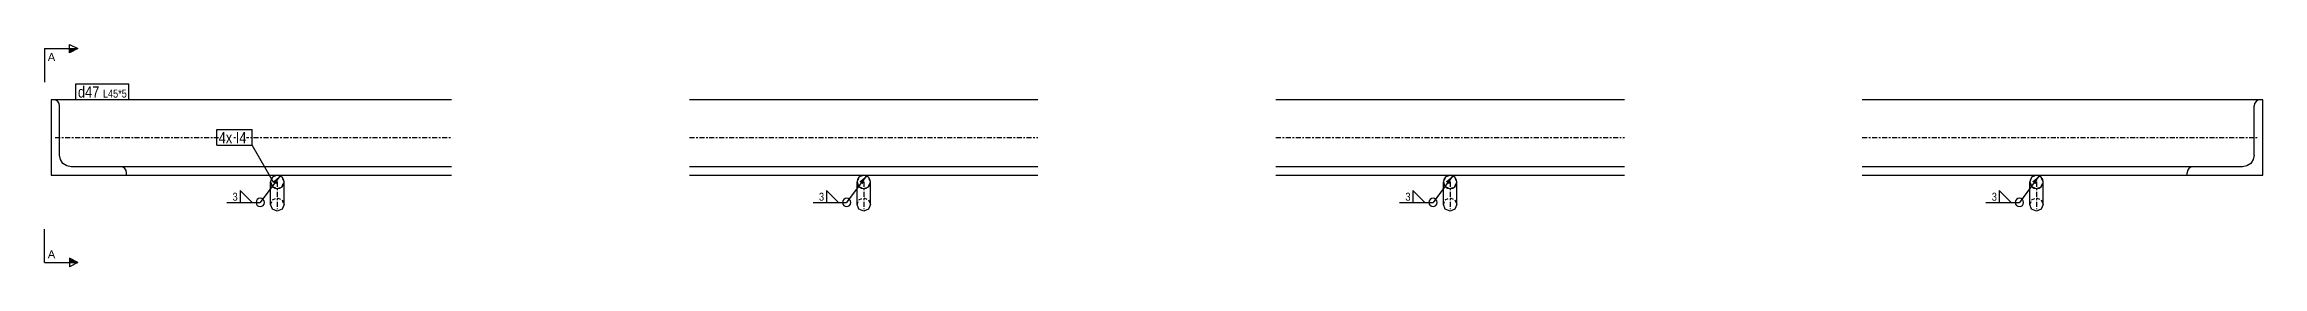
# Model space of a CAD drawing. Header units: millimetres. Extents: x 12 to 20615, y 2 to 445.
# Drawn here: x 19291 to 20615, y 5 to 138 of the extents above; entities that cross this region are included whole.
import ezdxf

# ---------------------------------------------------------------- set-up
doc = ezdxf.new("R2010")
doc.units = ezdxf.units.MM
doc.linetypes.add('DXK_LINE_DOT2', pattern=[3.9198, 1.9599, -1.9599])
doc.linetypes.add('DXK_LINE_DOT3', pattern=[5.9187, 2.979, -0.9799, 0.9799, -0.9799])
doc.layers.add('STÅL', color=7, linetype='Continuous')
doc.layers.add('TEKST', color=7, linetype='Continuous')
doc.styles.add('Arial', font='ARIAL.TTF', dxfattribs={"height": 0.2})
doc.styles.add('Arial Narrow', font='ARIALN.TTF', dxfattribs={"height": 0.2})

msp = doc.modelspace()

# ---------------------------------------------------------------- hatches: boundary and pattern name
at = {"layer": 'TEKST', "linetype": 'Continuous'}
for color, points in [(30, [(19305.6, 132.6), (19305.6, 135.1), (19310.6, 135.1)]), (3, [(19427, 55.6), (19431, 58.9), (19429, 54.1)]), (3, [(19777, 55.6), (19781, 58.9), (19779, 54.1)]), (3, [(20127, 55.6), (20131, 58.9), (20129, 54.1)]), (3, [(20477, 55.6), (20481, 58.9), (20479, 54.1)]), (30, [(19305.6, 7.3), (19305.6, 9.8), (19310.6, 7.3)])]:
    msp.add_hatch(color=color, dxfattribs=at).paths.add_polyline_path(points)

# ---------------------------------------------------------------- linework, layer by layer
at = {"layer": 'STÅL', "color": 2, "linetype": 'Continuous'}
for p, q in [((19294.6, 104.4), (19294.6, 59.4)), ((19533.6, 104.4), (19294.6, 104.4)), ((19297.4, 104.2), (19296.1, 104.4)), ((19298.5, 103.4), (19297.4, 104.2)), ((19299.3, 102.3), (19298.5, 103.4)), ((19299.6, 100.9), (19299.3, 102.3)), ((19299.6, 71.4), (19299.6, 100.9)), ((19883.6, 104.4), (19675.6, 104.4)), ((20233.6, 104.4), (20025.6, 104.4)), ((20613.1, 104.4), (20375.6, 104.4)), ((20609.8, 102.3), (20609.6, 100.9)), ((20609.6, 71.4), (20609.6, 100.9)), ((20610.6, 103.4), (20609.8, 102.3)), ((20611.7, 104.2), (20610.6, 103.4)), ((20613.1, 104.4), (20611.7, 104.2)), ((20614.6, 104.4), (20613.1, 104.4)), ((20614.6, 59.4), (20614.6, 104.4)), ((19300.1, 68.8), (19299.6, 71.4)), ((19301.6, 66.5), (19300.1, 68.8)), ((19303.9, 65), (19301.6, 66.5)), ((20607.5, 66.5), (20605.2, 65)), ((20609, 68.8), (20607.5, 66.5)), ((20609.6, 71.4), (20609, 68.8)), ((19294.6, 59.4), (19533.6, 59.4)), ((19306.6, 64.4), (19303.9, 65)), ((19533.6, 64.4), (19306.6, 64.4)), ((19337.4, 64.2), (19336.1, 64.4)), ((19338.5, 63.4), (19337.4, 64.2)), ((19339.3, 62.3), (19338.5, 63.4)), ((19339.6, 60.9), (19339.3, 62.3)), ((19339.6, 59.4), (19339.6, 60.9)), ((19425.6, 41.9), (19425.6, 55.4)), ((19433.6, 41.9), (19433.6, 55.4)), ((19883.6, 64.4), (19675.6, 64.4)), ((19675.6, 59.4), (19883.6, 59.4)), ((19775.6, 41.9), (19775.6, 55.4)), ((19783.6, 41.9), (19783.6, 55.4)), ((20233.6, 64.4), (20025.6, 64.4)), ((20025.6, 59.4), (20233.6, 59.4)), ((20125.6, 41.9), (20125.6, 55.4)), ((20133.6, 41.9), (20133.6, 55.4)), ((20573.1, 64.4), (20375.6, 64.4)), ((20375.6, 59.4), (20614.6, 59.4)), ((20475.6, 41.9), (20475.6, 55.4)), ((20483.6, 41.9), (20483.6, 55.4)), ((20569.8, 62.3), (20569.6, 60.9)), ((20569.6, 59.4), (20569.6, 60.9)), ((20570.6, 63.4), (20569.8, 62.3)), ((20571.7, 64.2), (20570.6, 63.4)), ((20573.1, 64.4), (20571.7, 64.2)), ((20602.6, 64.4), (20573.1, 64.4)), ((20605.2, 65), (20602.6, 64.4)), ((19426.7, 39.1), (19425.6, 41.9)), ((19433.6, 41.9), (19432.4, 39.1)), ((19776.7, 39.1), (19775.6, 41.9)), ((19783.6, 41.9), (19782.4, 39.1)), ((20126.7, 39.1), (20125.6, 41.9)), ((20133.6, 41.9), (20132.4, 39.1)), ((20476.7, 39.1), (20475.6, 41.9)), ((20483.6, 41.9), (20482.4, 39.1)), ((19429.6, 38), (19426.7, 39.1)), ((19432.4, 39.1), (19429.6, 38)), ((19779.6, 38), (19776.7, 39.1)), ((19782.4, 39.1), (19779.6, 38)), ((20129.6, 38), (20126.7, 39.1)), ((20132.4, 39.1), (20129.6, 38)), ((20479.6, 38), (20476.7, 39.1)), ((20482.4, 39.1), (20479.6, 38))]:
    msp.add_line(p, q, dxfattribs=at)
at = {"layer": 'STÅL', "color": 7, "linetype": 'DXK_LINE_DOT3'}
for p, q in [((19297.1, 81.9), (19533.6, 81.9)), ((19675.6, 81.9), (19883.6, 81.9)), ((20025.6, 81.9), (20233.6, 81.9)), ((20375.6, 81.9), (20612.1, 81.9)), ((19429.6, 55.4), (19429.6, 55.4)), ((19429.6, 55.4), (19429.6, 39.2)), ((19779.6, 55.4), (19779.6, 55.4)), ((19779.6, 55.4), (19779.6, 39.2)), ((20129.6, 55.4), (20129.6, 55.4)), ((20129.6, 55.4), (20129.6, 39.2)), ((20479.6, 55.4), (20479.6, 55.4)), ((20479.6, 55.4), (20479.6, 39.2))]:
    msp.add_line(p, q, dxfattribs=at)
at = {"layer": 'STÅL', "color": 7, "linetype": 'DXK_LINE_DOT2'}
for p, q in [((19426.7, 58.3), (19425.6, 55.4)), ((19425.6, 55.4), (19426.7, 52.6)), ((19429.6, 59.4), (19426.7, 58.3)), ((19432.4, 58.3), (19429.6, 59.4)), ((19433.6, 55.4), (19432.4, 58.3)), ((19432.4, 52.6), (19433.6, 55.4)), ((19776.7, 58.3), (19775.6, 55.4)), ((19775.6, 55.4), (19776.7, 52.6)), ((19779.6, 59.4), (19776.7, 58.3)), ((19782.4, 58.3), (19779.6, 59.4)), ((19783.6, 55.4), (19782.4, 58.3)), ((19782.4, 52.6), (19783.6, 55.4)), ((20126.7, 58.3), (20125.6, 55.4)), ((20125.6, 55.4), (20126.7, 52.6)), ((20129.6, 59.4), (20126.7, 58.3)), ((20132.4, 58.3), (20129.6, 59.4)), ((20133.6, 55.4), (20132.4, 58.3)), ((20132.4, 52.6), (20133.6, 55.4)), ((20476.7, 58.3), (20475.6, 55.4)), ((20475.6, 55.4), (20476.7, 52.6)), ((20479.6, 59.4), (20476.7, 58.3)), ((20482.4, 58.3), (20479.6, 59.4)), ((20483.6, 55.4), (20482.4, 58.3)), ((20482.4, 52.6), (20483.6, 55.4)), ((19425.6, 41.9), (19426.7, 44.7)), ((19426.7, 52.6), (19429.6, 51.4)), ((19426.7, 44.7), (19429.6, 45.9)), ((19429.6, 51.4), (19432.4, 52.6)), ((19429.6, 45.9), (19432.4, 44.7)), ((19432.4, 44.7), (19433.6, 41.9)), ((19775.6, 41.9), (19776.7, 44.7)), ((19776.7, 52.6), (19779.6, 51.4)), ((19776.7, 44.7), (19779.6, 45.9)), ((19779.6, 51.4), (19782.4, 52.6)), ((19779.6, 45.9), (19782.4, 44.7)), ((19782.4, 44.7), (19783.6, 41.9)), ((20125.6, 41.9), (20126.7, 44.7)), ((20126.7, 52.6), (20129.6, 51.4)), ((20126.7, 44.7), (20129.6, 45.9)), ((20129.6, 51.4), (20132.4, 52.6)), ((20129.6, 45.9), (20132.4, 44.7)), ((20132.4, 44.7), (20133.6, 41.9)), ((20475.6, 41.9), (20476.7, 44.7)), ((20476.7, 52.6), (20479.6, 51.4)), ((20476.7, 44.7), (20479.6, 45.9)), ((20479.6, 51.4), (20482.4, 52.6)), ((20479.6, 45.9), (20482.4, 44.7)), ((20482.4, 44.7), (20483.6, 41.9))]:
    msp.add_line(p, q, dxfattribs=at)
at = {"layer": 'STÅL', "color": 2, "linetype": 'Continuous'}
for centre, start, end in [((19429.6, 55.4), 0, 180), ((19429.6, 55.4), 180, 0), ((19779.6, 55.4), 0, 180), ((19779.6, 55.4), 180, 0), ((20129.6, 55.4), 0, 180), ((20129.6, 55.4), 180, 0), ((20479.6, 55.4), 0, 180), ((20479.6, 55.4), 180, 0)]:
    msp.add_arc(centre, 4, start, end, dxfattribs=at)
at = {"layer": 'TEKST', "color": 30, "linetype": 'Continuous'}
for p, q in [((19305.6, 132.6), (19305.6, 137.6)), ((19305.6, 137.6), (19310.6, 135.1)), ((19310.6, 135.1), (19305.6, 132.6)), ((19310.6, 7.3), (19305.6, 9.8)), ((19305.6, 9.8), (19305.6, 4.8)), ((19310.6, 7.3), (19305.6, 4.8))]:
    msp.add_line(p, q, dxfattribs=at)
at = {"layer": 'TEKST', "color": 3, "linetype": 'Continuous'}
for p, q in [((19431, 58.9), (19419.4, 43.2)), ((19781, 58.9), (19769.4, 43.2)), ((20131, 58.9), (20119.4, 43.2)), ((20481, 58.9), (20469.4, 43.2))]:
    msp.add_line(p, q, dxfattribs=at)
for centre, start, end in [((19419.4, 43.2), 90, 270), ((19419.4, 43.2), 270, 90), ((19769.4, 43.2), 90, 270), ((19769.4, 43.2), 270, 90), ((20119.4, 43.2), 90, 270), ((20119.4, 43.2), 270, 90), ((20469.4, 43.2), 90, 270), ((20469.4, 43.2), 270, 90)]:
    msp.add_arc(centre, 2.5, start, end, dxfattribs=at)

# ---------------------------------------------------------------- wipeouts: each hides what was drawn before it
at = {"color": 0, "linetype": 'Continuous'}
for points in [[(19297, 127.6), (19297, 132.6), (19292.6, 132.6), (19292.6, 127.6)], [(19297, 9.8), (19297, 14.8), (19292.6, 14.8), (19292.6, 9.8)]]:
    msp.add_wipeout(points, dxfattribs=at).dxf.layer = 'TEKST'
at = {"color": 0}
for points in [[(19406.3, 43.8), (19406.3, 49.6), (19402.5, 49.6), (19402.5, 43.8)], [(19756.3, 43.8), (19756.3, 49.6), (19752.5, 49.6), (19752.5, 43.8)], [(20106.3, 43.8), (20106.3, 49.6), (20102.5, 49.6), (20102.5, 43.8)], [(20456.3, 43.8), (20456.3, 49.6), (20452.5, 49.6), (20452.5, 43.8)]]:
    msp.add_wipeout(points, dxfattribs=at).dxf.layer = 'TEKST'

# ---------------------------------------------------------------- next in the draw order: linework, layer by layer
at = {"layer": 'TEKST', "color": 7, "linetype": 'Continuous'}
for p, q in [((19290.6, 135.1), (19290.6, 115.1)), ((19290.6, 135.1), (19310.6, 135.1)), ((19290.6, 7.3), (19290.6, 27.3)), ((19290.6, 7.3), (19310.6, 7.3))]:
    msp.add_line(p, q, dxfattribs=at)
at = {"layer": 'TEKST', "color": 3, "linetype": 'Continuous'}
for p, q in [((19399.4, 43.2), (19419.4, 43.2)), ((19414.5, 43.2), (19407.4, 50.3)), ((19407.4, 50.3), (19407.4, 43.2)), ((19407.4, 43.2), (19414.5, 43.2)), ((19749.4, 43.2), (19769.4, 43.2)), ((19764.5, 43.2), (19757.4, 50.3)), ((19757.4, 50.3), (19757.4, 43.2)), ((19757.4, 43.2), (19764.5, 43.2)), ((20099.4, 43.2), (20119.4, 43.2)), ((20114.5, 43.2), (20107.4, 50.3)), ((20107.4, 50.3), (20107.4, 43.2)), ((20107.4, 43.2), (20114.5, 43.2)), ((20449.4, 43.2), (20469.4, 43.2)), ((20464.5, 43.2), (20457.4, 50.3)), ((20457.4, 50.3), (20457.4, 43.2)), ((20457.4, 43.2), (20464.5, 43.2))]:
    msp.add_line(p, q, dxfattribs=at)

# ---------------------------------------------------------------- next in the draw order: texts
at = {"layer": 'TEKST', "color": 3, "linetype": 'Continuous', "style": 'Arial'}
for p in [(19292.6, 127.6), (19292.6, 9.8)]:
    msp.add_text('A', height=4.78, dxfattribs=at).set_placement(p)
at = {"layer": 'TEKST', "color": 3, "style": 'Arial Narrow'}
for p in [(19402.9, 44.2), (19752.9, 44.2), (20102.9, 44.2), (20452.9, 44.2)]:
    msp.add_text('3', height=4.77, dxfattribs=at).set_placement(p)

# ---------------------------------------------------------------- next in the draw order: wipeouts: each hides what was drawn before it
at = {"color": 0}
for points in [[(19323.4, 105.8), (19323.4, 112.8), (19310.6, 112.8), (19310.6, 105.8)], [(19402.7, 78.5), (19402.7, 85.5), (19394.6, 85.5), (19394.6, 78.5)]]:
    msp.add_wipeout(points, dxfattribs=at).dxf.layer = 'TEKST'

# ---------------------------------------------------------------- next in the draw order: wipeouts: each hides what was drawn before it
for points in [[(19323.4, 105.8), (19323.4, 112.8), (19310.6, 112.8), (19310.6, 105.8)], [(19402.7, 78.5), (19402.7, 85.5), (19394.6, 85.5), (19394.6, 78.5)]]:
    msp.add_wipeout(points, dxfattribs=at).dxf.layer = 'TEKST'

# ---------------------------------------------------------------- next in the draw order: linework, layer by layer
at = {"layer": 'TEKST', "color": 7, "linetype": 'Continuous'}
for p, q in [((19309.4, 104.6), (19309.4, 114)), ((19393.4, 77.3), (19393.4, 86.7))]:
    msp.add_line(p, q, dxfattribs=at)

# ---------------------------------------------------------------- next in the draw order: wipeouts: each hides what was drawn before it
at = {"color": 0}
for points in [[(19339.8, 105.8), (19339.8, 110.8), (19325.5, 110.8), (19325.5, 105.8)], [(19411.2, 78.5), (19411.2, 85.5), (19404.8, 85.5), (19404.8, 78.5)]]:
    msp.add_wipeout(points, dxfattribs=at).dxf.layer = 'TEKST'

# ---------------------------------------------------------------- next in the draw order: wipeouts: each hides what was drawn before it
for points in [[(19339.8, 105.8), (19339.8, 110.8), (19325.5, 110.8), (19325.5, 105.8)], [(19411.2, 78.5), (19411.2, 85.5), (19404.8, 85.5), (19404.8, 78.5)]]:
    msp.add_wipeout(points, dxfattribs=at).dxf.layer = 'TEKST'

# ---------------------------------------------------------------- next in the draw order: linework, layer by layer
at = {"layer": 'TEKST', "color": 7, "linetype": 'Continuous'}
for p, q in [((19309.4, 114), (19341, 114)), ((19341, 104.6), (19341, 114)), ((19309.4, 104.6), (19341, 104.6)), ((19393.4, 86.7), (19414.5, 86.7)), ((19414.5, 77.3), (19414.5, 86.7)), ((19393.4, 77.3), (19414.5, 77.3)), ((19427.5, 54.8), (19414.5, 77.3))]:
    msp.add_line(p, q, dxfattribs=at)

# ---------------------------------------------------------------- next in the draw order: texts
at = {"layer": 'TEKST', "color": 3, "style": 'Arial Narrow'}
for s, height, p in [('d47', 6.68, (19310.6, 105.8)), ('L45*5', 4.77, (19325.5, 105.8)), ('4x', 6.68, (19394.6, 78.5)), ('I4', 6.68, (19404.8, 78.5))]:
    msp.add_text(s, height=height, dxfattribs=at).set_placement(p)

doc.saveas('drawing.dxf')
